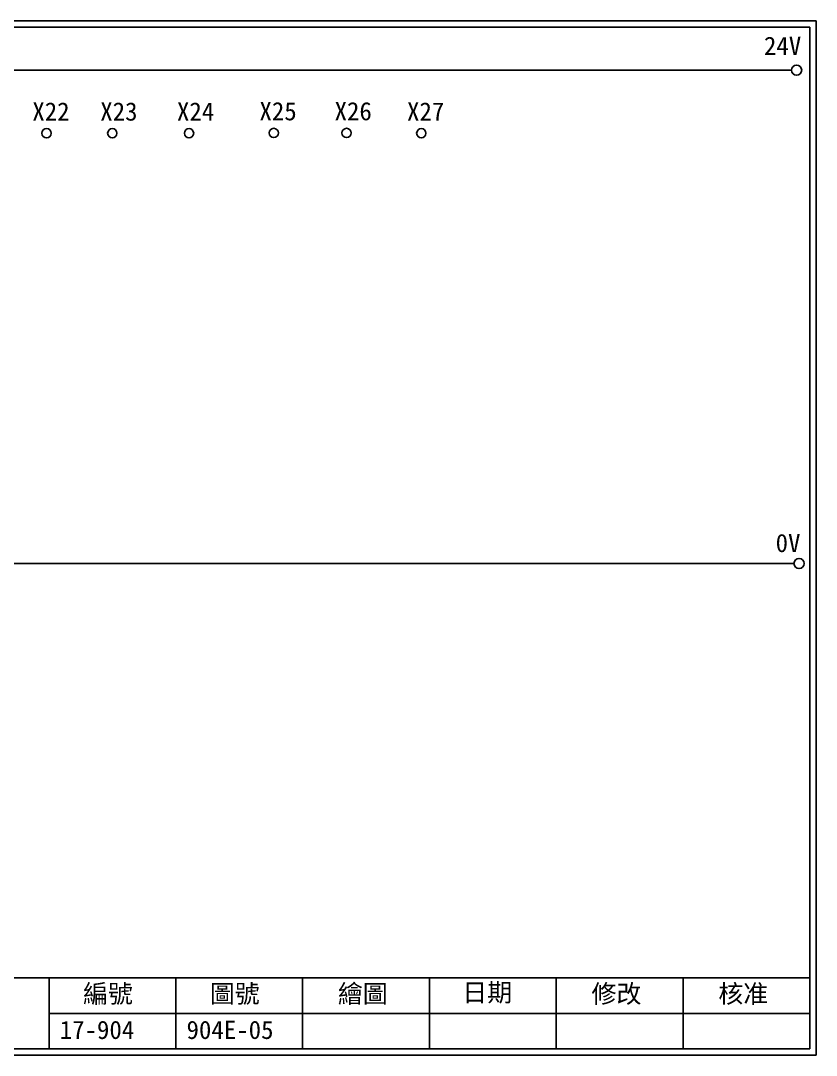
# Model space of a CAD drawing. Extents: x 325 to 612, y 3 to 207.
# Drawn here: x 455.5 to 612.3, y 3 to 207 of the extents above; entities that cross this region are included whole.
import ezdxf

# ---------------------------------------------------------------- set-up
doc = ezdxf.new("R2010")
doc.units = 0
doc.layers.get('0').update_dxf_attribs({"linetype": 'CONTINUOUS'})
doc.layers.add('圖框層', color=7, linetype='CONTINUOUS')
doc.layers.add('標尺寸層', color=3, linetype='CONTINUOUS')
doc.styles.add('STSL', font='kaiu.ttf')

msp = doc.modelspace()

# ---------------------------------------------------------------- linework, layer by layer
at = {"color": 7}
for centre in [(608.44, 197.22), (608.92, 99.96)]:
    msp.add_circle(centre, 1, dxfattribs=at)
at = {"layer": '圖框層', "color": 7}
for p, q in [((612.32, 206.97), (325.32, 206.97)), ((612.32, 3), (612.32, 206.97)), ((611.07, 205.72), (326.57, 205.72)), ((611.07, 4.25), (611.07, 205.72)), ((326.57, 18.25), (611.07, 18.25)), ((461.07, 4.25), (461.07, 18.25)), ((486.07, 4.25), (486.07, 18.25)), ((511.07, 4.25), (511.07, 18.25)), ((536.07, 4.25), (536.07, 18.25)), ((561.07, 4.25), (561.07, 18.25)), ((586.07, 4.25), (586.07, 18.25)), ((461.07, 11.25), (611.07, 11.25)), ((326.57, 4.25), (611.07, 4.25)), ((325.32, 3), (612.32, 3))]:
    msp.add_line(p, q, dxfattribs=at)
at = {"layer": '標尺寸層', "color": 7}
for p, q in [((329.84, 197.22), (607.44, 197.22)), ((330.05, 99.96), (607.92, 99.96))]:
    msp.add_line(p, q, dxfattribs=at)
for centre in [(460.6, 184.77), (473.55, 184.77), (488.67, 184.77), (505.37, 184.83), (519.73, 184.83), (534.46, 184.77)]:
    msp.add_circle(centre, 0.92, dxfattribs=at)

# ---------------------------------------------------------------- texts
at = {"layer": '圖框層', "color": 7, "style": 'STSL'}
for s, p in [('24V', (602, 200.22)), ('X22', (457.78, 187.27)), ('X23', (471.17, 187.27)), ('X24', (486.29, 187.27)), ('X25', (502.55, 187.33)), ('X26', (517.36, 187.33)), ('X27', (531.64, 187.27)), ('0V', (604.3, 102.2)), ('編號', (467.78, 13.34)), ('圖號', (492.78, 13.34)), ('繪圖', (518.01, 13.34)), ('日期', (542.54, 13.59)), ('修改', (568.01, 13.34)), ('核准', (593.01, 13.34)), ('17-904', (463.18, 6.22)), ('904E-05', (488.18, 6.22))]:
    msp.add_text(s, height=3.6, dxfattribs=at).set_placement(p)

doc.saveas('drawing.dxf')
